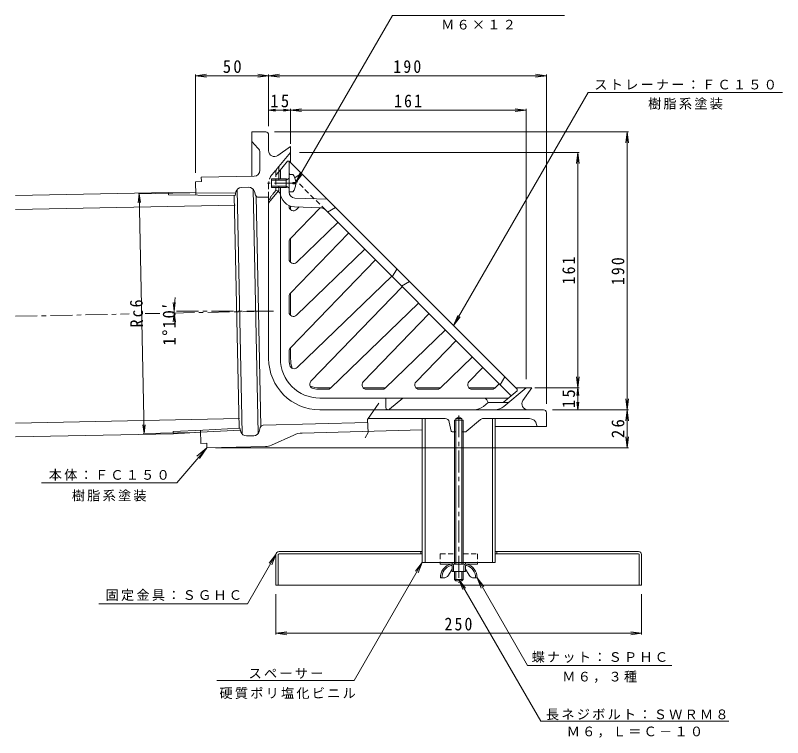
# Model space of a CAD drawing. Units: millimetres at full size, sheet at 1:3. Extents: x -675 to 806, y -582 to 555.
# Drawn here: x -675 to -150, y -405 to 89 of the extents above; entities that cross this region are included whole.
import ezdxf

# ---------------------------------------------------------------- set-up
doc = ezdxf.new("R2010")
doc.units = ezdxf.units.MM
doc.header["$LTSCALE"] = 3
doc.linetypes.add('CHAIN1', pattern=[8, 5, -1, 1, -1])
doc.linetypes.add('DASHED1', pattern=[1.8, 1.2, -0.6])
for name, color, linetype, lineweight in [('3-0', 4, 'Continuous', 9), ('3-2', 6, 'Continuous', 9), ('3-3', 4, 'Continuous', 9), ('3-4', 7, 'Continuous', 9), ('3-5', 7, 'Continuous', 9), ('3-6', 6, 'Continuous', 9), ('3-A', 2, 'Continuous', 9), ('3-B', 3, 'Continuous', 9), ('3-C', 6, 'Continuous', 9), ('3-D', 7, 'Continuous', 9), ('4-5', 7, 'Continuous', 9)]:
    doc.layers.add(name, color=color, linetype=linetype, lineweight=lineweight)
doc.styles.add('ＭＳ ゴシック', font='')
doc.styles.get('ＭＳ ゴシック').set_extended_font_data('MS Gothic')

msp = doc.modelspace()

# ---------------------------------------------------------------- linework, layer by layer
at = {"layer": '3-0'}
for p, q in [((-503.589, 8.737), (-513.089, 8.737)), ((-513.089, -21.501), (-513.089, 8.737)), ((-501.589, -4.082), (-501.589, 6.737)), ((-508.933, -2.22), (-513.089, 2.237)), ((-495.295, -7.358), (-486.589, -1.263)), ((-486.589, -12.263), (-486.589, -1.263)), ((-507.589, -17.47), (-507.589, -5.63)), ((-494.589, -14.797), (-486.589, -5.263)), ((-494.589, -24.133), (-494.589, -14.797)), ((-551.589, -25.286), (-551.405, -34.346)), ((-511.508, -21.469), (-547.651, -22.205)), ((-519.777, -197.734), (-523.18, -30.648)), ((-515.228, -29.046), (-520.137, -29.146)), ((-508.778, -197.576), (-512.184, -30.359)), ((-494.589, -31.263), (-501.589, -39.605)), ((-494.589, -31.263), (-494.589, -28.393)), ((-551.435, -32.869), (-524.179, -33.166)), ((-549.926, -34.364), (-524.54, -34.64)), ((-521.857, -193.83), (-525.099, -34.634)), ((-524.54, -34.64), (-523.941, -32.194)), ((-510.514, -34.501), (-511.324, -31.869)), ((-506.879, -192.592), (-510.084, -35.256)), ((-508.561, -35.912), (-501.589, -35.77)), ((-501.589, -35.77), (-501.589, -146.263)), ((-486.589, -44.388), (-486.589, -41.953)), ((-486.589, -80.527), (-486.589, -63.927)), ((-486.589, -116.666), (-486.589, -101.513)), ((-486.589, -146.263), (-486.589, -138.772)), ((-459.099, -166.263), (-466.589, -166.263)), ((-422.966, -166.263), (-436.993, -166.263)), ((-400.854, -166.263), (-384.253, -166.263)), ((-364.715, -166.263), (-346.83, -166.263)), ((-340.678, -178.923), (-325.589, -166.263)), ((-332.589, -166.263), (-321.589, -166.263)), ((-327.685, -174.968), (-321.589, -166.263)), ((-421.466, -173.263), (-421.466, -179.796)), ((-409.932, -173.263), (-419.057, -180.92)), ((-351.589, -176.263), (-354.76, -178.923)), ((-338.599, -176.263), (-351.589, -176.263)), ((-313.589, -181.263), (-466.589, -181.263)), ((-311.589, -183.263), (-311.589, -192.763)), ((-380.996, -187.263), (-433.438, -187.263)), ((-373.589, -187.263), (-369.589, -187.263)), ((-369.589, -187.263), (-371.589, -186.108)), ((-369.589, -188.263), (-369.589, -187.263)), ((-366.45, -196.146), (-356.7, -187.964)), ((-323.262, -187.263), (-354.772, -187.263)), ((-546.652, -195.11), (-521.299, -193.801)), ((-521.299, -193.801), (-520.6, -196.221)), ((-507.981, -196.032), (-507.276, -193.361)), ((-433.831, -190.033), (-505.394, -191.872)), ((-376.676, -195.871), (-378.067, -189.612)), ((-346.589, -192.763), (-311.589, -192.763)), ((-318.343, -191.368), (-318.089, -192.763)), ((-548.129, -195.188), (-547.945, -204.249)), ((-548.099, -196.665), (-520.878, -195.259)), ((-511.767, -199.011), (-516.676, -199.111)), ((-484.353, -198.512), (-499.722, -205.461)), ((-396.589, -195.078), (-478.558, -197.184)), ((-376.188, -196.263), (-373.589, -196.263)), ((-369.589, -196.263), (-366.771, -196.263)), ((-547.945, -204.249), (-543.946, -204.167)), ((-543.885, -207.167), (-543.946, -204.167)), ((-503.638, -206.347), (-543.885, -207.167))]:
    msp.add_line(p, q, dxfattribs=at)
at = {"layer": '3-0', "linetype": 'DASHED1'}
for p, q in [((-499.25, -20.351), (-494.589, -14.797)), ((-496.589, -18.272), (-496.589, -31.263)), ((-501.589, -26.779), (-501.589, -35.77)), ((-496.589, -31.263), (-499.25, -34.433))]:
    msp.add_line(p, q, dxfattribs=at)
at = {"layer": '3-0', "linetype": 'CHAIN1'}
for p, q in [((-482.558, -26.263), (-502.379, -26.263)), ((-586.046, -115.506), (-576.005, -115.302)), ((-567.247, -115.123), (-495.3, -113.658)), ((-501.589, -113.786), (-566.603, -113.786)), ((-674.792, -117.313), (-596.964, -115.729)), ((-371.589, -185.079), (-371.589, -299.582))]:
    msp.add_line(p, q, dxfattribs=at)
at = {"layer": '3-0'}
for points in [[(-551.589, -25.286), (-547.59, -25.204), (-547.651, -22.205)], [(-373.589, -188.263), (-373.589, -187.263), (-371.589, -186.108)]]:
    msp.add_lwpolyline(points, dxfattribs=at)
for centre, radius, start, end in [((-503.589, 6.737), 2, 0, 90), ((-512.589, -5.63), 5, 0, 43.00027), ((-497.589, -4.082), 4, 180, 305.00014), ((-511.589, -17.47), 4, 271.16661, 0), ((-520.056, -33.146), 4, 91.1666, 166.23476), ((-515.147, -33.046), 4, 17.11214, 91.1666), ((-508.602, -33.913), 2, 197.11172, 271.16704), ((-466.589, -146.263), 35, 180, 270), ((-466.589, -146.263), 20, 180, 199.25224), ((-466.589, -146.263), 20, 250.74802, 270), ((-422.966, -167.763), 1.5, 51.43167, 90), ((-338.599, -173.263), 3, 270, 309.99988), ((-324.409, -177.263), 4, 144.99966, 270), ((-419.999, -179.796), 1.466, 180, 309.99966), ((-361.188, -171.263), 10, 270, 310.00006), ((-347.105, -171.263), 10, 270, 309.99991), ((-313.589, -183.263), 2, 0, 90), ((-380.996, -190.262), 3, 12.52844, 90), ((-354.772, -190.263), 3, 90, 129.99988), ((-323.262, -192.263), 5, 10.30489, 90), ((-505.342, -193.871), 2, 91.47194, 165.22124), ((-516.757, -195.112), 4, 196.09807, 271.16705), ((-511.848, -195.012), 4, 271.16661, 345.22124), ((-478.173, -212.179), 15, 91.47188, 114.33066), ((-376.188, -195.762), 0.5, 192.5282, 270), ((-366.771, -195.763), 0.5, 270, 309.9993), ((-503.842, -196.349), 10, 271.16652, 294.33054)]:
    msp.add_arc(centre, radius, start, end, dxfattribs=at)
at = {"layer": '3-0', "linetype": 'DASHED1'}
for centre, radius, start in [((-491.589, -26.779), 10, 139.99985), ((-493.589, -18.272), 3, 139.99997), ((-491.589, -40.861), 10, 140.00005)]:
    msp.add_arc(centre, radius, start, 180, dxfattribs=at)
at = {"layer": '3-2'}
for p, q in [((-488.589, -11.263), (-494.589, -18.413)), ((-488.589, -11.263), (-487.589, -11.263)), ((-487.589, -11.263), (-487.589, -32.414)), ((-487.589, -11.263), (-331.589, -167.263)), ((-493.589, -23.263), (-493.589, -17.221)), ((-493.589, -146.263), (-493.589, -29.263)), ((-483.743, -36.411), (-461.589, -37.263)), ((-487.589, -42.152), (-487.589, -41.579)), ((-486.747, -64.09), (-466.458, -43.08)), ((-466.127, -43.092), (-483.974, -42.406)), ((-482.505, -44.31), (-480.665, -42.533)), ((-462.784, -44.553), (-335.659, -171.678)), ((-461.236, -46.101), (-455.933, -42.919)), ((-482.505, -80.449), (-454.211, -53.126)), ((-486.747, -101.513), (-446.992, -60.345)), ((-487.589, -78.291), (-487.589, -66.174)), ((-482.505, -116.588), (-435.826, -71.511)), ((-486.747, -138.936), (-428.607, -78.73)), ((-413.832, -85.02), (-417.014, -90.323)), ((-417.442, -89.896), (-482.079, -152.315)), ((-405.347, -93.505), (-410.65, -96.687)), ((-410.222, -97.115), (-472.642, -161.752)), ((-487.589, -114.43), (-487.589, -103.597)), ((-459.263, -166.421), (-399.057, -108.281)), ((-436.915, -162.179), (-391.838, -115.5)), ((-421.84, -166.421), (-380.672, -126.665)), ((-400.776, -162.179), (-373.453, -133.885)), ((-487.589, -146.263), (-487.589, -141.02)), ((-384.417, -166.421), (-362.287, -145.05)), ((-364.637, -162.179), (-355.068, -152.269)), ((-340.075, -158.777), (-343.257, -164.081)), ((-461.347, -167.263), (-466.589, -167.263)), ((-423.924, -167.263), (-434.757, -167.263)), ((-386.501, -167.263), (-398.618, -167.263)), ((-349.078, -167.263), (-362.479, -167.263)), ((-346.994, -166.421), (-343.902, -163.435)), ((-331.589, -168.263), (-331.589, -167.263)), ((-331.589, -168.263), (-341.123, -176.263)), ((-337.548, -173.263), (-466.589, -173.263)), ((-351.906, -175.314), (-351.589, -176.263))]:
    msp.add_line(p, q, dxfattribs=at)
at = {"layer": '3-2', "linetype": 'DASHED1'}
for p, q in [((-494.589, -18.413), (-496.589, -20.797)), ((-487.075, -20.263), (-487.589, -19.748)), ((-483.718, -22.516), (-479.104, -19.748)), ((-462.784, -44.553), (-483.223, -24.115)), ((-495.641, -31.579), (-496.589, -31.263))]:
    msp.add_line(p, q, dxfattribs=at)
msp.add_arc((-496.589, -34.425), 3, 59.60564, 71.56497, dxfattribs=at)
at = {"layer": '3-2'}
for centre, radius, start, end in [((-496.589, -34.425), 3, 0, 59.60564), ((-483.589, -32.414), 10, 180, 267.79723), ((-483.589, -32.414), 4, 180, 267.79723), ((-484.589, -42.152), 3, 180.00017, 313.99998), ((-466.32, -48.089), 5, 44.9998, 87.79738), ((-484.589, -66.174), 3, 136.00002, 179.9995), ((-484.589, -78.291), 3, 180.00017, 313.99998), ((-484.589, -103.597), 3, 136.00002, 179.99966), ((-484.589, -114.43), 3, 179.99983, 313.99997), ((-484.589, -141.02), 3, 136.00002, 179.9995), ((-466.589, -146.263), 27, 180, 270), ((-466.589, -146.263), 21, 180, 192.49577), ((-484.163, -150.157), 3, 192.49617, 313.99998), ((-470.484, -163.836), 3, 136.00002, 227.37724), ((-434.757, -164.263), 3, 136.00003, 270.00017), ((-398.618, -164.263), 3, 136.00002, 269.99983), ((-362.479, -164.263), 3, 136.00002, 269.99983), ((-470.484, -163.836), 3, 227.43398, 257.50409), ((-466.589, -146.263), 21, 257.50401, 270), ((-461.347, -164.263), 3, 270.0005, 313.99998), ((-423.924, -164.263), 3, 270.00034, 313.99998), ((-386.501, -164.263), 3, 270.0005, 313.99998), ((-349.078, -164.263), 3, 270, 313.99974), ((-354.752, -176.263), 3, 18.43503, 90)]:
    msp.add_arc(centre, radius, start, end, dxfattribs=at)
at = {"layer": '3-3', "linetype": 'DASHED1'}
for p, q in [((-384.339, -279.762), (-384.339, -285.763)), ((-384.339, -279.762), (-374.589, -279.762)), ((-368.589, -279.762), (-358.839, -279.762)), ((-358.839, -279.762), (-358.839, -285.763))]:
    msp.add_line(p, q, dxfattribs=at)
at = {"layer": '3-3'}
for p, q in [((-384.339, -285.763), (-384.339, -286.762)), ((-384.339, -286.762), (-358.839, -286.762)), ((-376.089, -285.763), (-376.089, -286.762)), ((-367.089, -285.763), (-367.089, -286.762)), ((-358.839, -285.763), (-358.839, -286.762))]:
    msp.add_line(p, q, dxfattribs=at)
at = {"layer": '3-4'}
for p, q in [((-551.589, 47.22), (-544.154, 48.199)), ((-551.589, 48.12), (-551.589, -19.286)), ((-501.589, 47.22), (-509.025, 48.199)), ((-501.589, 47.22), (-494.154, 48.199)), ((-501.589, 48.12), (-501.589, 12.737)), ((-311.589, 47.22), (-319.025, 48.199)), ((-311.589, 48.12), (-311.589, -177.263)), ((-551.589, 47.22), (-501.589, 47.22)), ((-551.589, 47.22), (-544.154, 46.241)), ((-501.589, 47.22), (-509.025, 46.241)), ((-501.589, 47.22), (-311.589, 47.22)), ((-501.589, 47.22), (-494.154, 46.241)), ((-311.589, 47.22), (-319.025, 46.241)), ((-501.589, 23.702), (-496.807, 24.332)), ((-501.589, 23.702), (-486.589, 23.702)), ((-501.589, 23.702), (-496.807, 23.073)), ((-486.589, 23.702), (-491.372, 24.332)), ((-486.589, 23.702), (-491.372, 23.073)), ((-486.589, 23.702), (-479.154, 24.681)), ((-486.589, 24.602), (-486.589, 0.737)), ((-486.589, 23.702), (-325.589, 23.702)), ((-486.589, 23.702), (-479.154, 22.723)), ((-325.589, 23.702), (-333.025, 24.681)), ((-325.589, 23.702), (-333.025, 22.723)), ((-325.589, 24.602), (-325.589, -160.263)), ((-255.575, 8.737), (-497.589, 8.737)), ((-256.475, 8.737), (-257.454, 1.302)), ((-256.475, -181.263), (-256.475, 8.737)), ((-256.475, 8.737), (-255.497, 1.302)), ((-289.238, -5.263), (-480.589, -5.263)), ((-290.138, -5.263), (-291.117, -12.698)), ((-290.138, -166.263), (-290.138, -5.263)), ((-290.138, -5.263), (-289.159, -12.698)), ((-590.077, -33.654), (-590.739, -39.617)), ((-555.434, -32.949), (-590.677, -33.666)), ((-590.077, -33.654), (-586.741, -197.45)), ((-590.077, -33.654), (-589.173, -39.586)), ((-566.202, -113.785), (-566.985, -107.837)), ((-566.202, -113.785), (-565.418, -107.837)), ((-566.188, -115.1), (-566.85, -121.063)), ((-566.188, -115.1), (-565.284, -121.031)), ((-290.138, -166.263), (-291.117, -158.827)), ((-290.138, -166.263), (-289.159, -158.827)), ((-289.238, -166.263), (-319.589, -166.263)), ((-290.138, -166.263), (-290.82, -171.448)), ((-290.138, -181.263), (-290.138, -166.263)), ((-290.138, -166.263), (-289.455, -171.448)), ((-290.138, -181.263), (-290.82, -176.077)), ((-290.138, -181.263), (-289.455, -176.077)), ((-256.475, -181.263), (-257.454, -173.827)), ((-256.475, -181.263), (-255.497, -173.827)), ((-255.575, -181.263), (-307.589, -181.263)), ((-256.475, -181.263), (-257.454, -188.698)), ((-256.475, -207.167), (-256.475, -181.263)), ((-256.475, -181.263), (-255.497, -188.698)), ((-586.741, -197.45), (-587.645, -191.519)), ((-586.741, -197.45), (-586.079, -191.487)), ((-552.098, -196.745), (-587.341, -197.462)), ((-256.475, -207.167), (-257.454, -199.731)), ((-256.475, -207.167), (-255.497, -199.731)), ((-255.575, -207.167), (-537.885, -207.167)), ((-496.589, -334.985), (-496.589, -307.263)), ((-246.589, -334.985), (-246.589, -307.263)), ((-496.589, -334.085), (-489.154, -333.106)), ((-496.589, -334.085), (-246.589, -334.085)), ((-496.589, -334.085), (-489.154, -335.063)), ((-246.589, -334.085), (-254.025, -333.106)), ((-246.589, -334.085), (-254.025, -335.063))]:
    msp.add_line(p, q, dxfattribs=at)
msp.add_arc((-501.651, -113.785), 64.55, 171.62926, 187.68095, dxfattribs=at)
at = {"layer": '3-5'}
for p, q in [((-483.001, -25.783), (-417.006, 88.523)), ((-417.006, 88.523), (-299.257, 88.523)), ((-375.203, -123.649), (-283.142, 35.805)), ((-283.142, 35.805), (-150.116, 35.805)), ((-483.001, -25.783), (-480.131, -18.854)), ((-483.001, -25.783), (-478.435, -19.833)), ((-375.203, -123.649), (-372.333, -116.72)), ((-375.203, -123.649), (-370.637, -117.699)), ((-543.885, -207.167), (-548.938, -214.614)), ((-496.589, -280.263), (-516.075, -314.013)), ((-496.589, -280.263), (-501.155, -286.213)), ((-496.589, -280.263), (-499.46, -287.192)), ((-396.589, -285.763), (-443.208, -366.509)), ((-396.589, -285.763), (-401.155, -291.713)), ((-396.589, -285.763), (-399.46, -292.692)), ((-371.589, -297.263), (-315.548, -394.329)), ((-371.589, -297.263), (-367.024, -303.213)), ((-371.589, -297.263), (-368.719, -304.192)), ((-359.089, -296.262), (-324.56, -356.069)), ((-359.089, -296.262), (-354.524, -302.213)), ((-359.089, -296.262), (-356.219, -303.192)), ((-617.8, -314.013), (-516.075, -314.013)), ((-324.56, -356.069), (-225.982, -356.069)), ((-537.086, -366.509), (-443.208, -366.509)), ((-315.548, -394.329), (-186.999, -394.329))]:
    msp.add_line(p, q, dxfattribs=at)
msp.add_lwpolyline([(-657.011, -231.281), (-564.397, -231.281), (-543.885, -207.167), (-550.693, -213.052)], dxfattribs=at)
at = {"layer": '3-6'}
for p, q in [((-396.589, -187.263), (-396.589, -285.763)), ((-394.589, -187.263), (-394.589, -285.763)), ((-348.589, -187.263), (-348.589, -285.763)), ((-346.589, -187.263), (-346.589, -285.763)), ((-396.589, -285.763), (-346.589, -285.763))]:
    msp.add_line(p, q, dxfattribs=at)
at = {"layer": '3-A'}
for p, q in [((-484.989, -20.263), (-487.589, -20.263)), ((-499.589, -23.263), (-499.589, -29.263)), ((-489.589, -23.263), (-499.589, -23.263)), ((-489.589, -24.133), (-499.589, -24.133)), ((-489.589, -24.133), (-487.717, -23.081)), ((-489.589, -23.263), (-488.826, -23.704)), ((-489.589, -23.263), (-489.589, -29.263)), ((-484.989, -26.742), (-484.989, -25.783)), ((-483.001, -25.783), (-484.989, -25.783)), ((-489.589, -28.393), (-499.589, -28.393)), ((-489.589, -29.263), (-499.589, -29.263)), ((-489.589, -28.393), (-487.717, -29.445)), ((-489.589, -29.263), (-488.826, -28.822)), ((-483.001, -26.742), (-484.989, -26.742)), ((-484.989, -32.262), (-487.589, -32.262)), ((-374.589, -188.263), (-368.589, -188.263)), ((-374.589, -188.263), (-374.589, -286.762)), ((-373.589, -188.263), (-373.589, -286.762)), ((-369.589, -188.263), (-369.589, -286.762)), ((-368.589, -188.263), (-368.589, -286.762)), ((-376.289, -287.763), (-376.775, -287.763)), ((-376.089, -291.762), (-376.089, -287.962)), ((-375.09, -287.962), (-375.09, -291.762)), ((-368.089, -287.962), (-368.089, -291.762)), ((-367.089, -291.762), (-367.089, -287.962)), ((-366.889, -287.763), (-366.404, -287.763)), ((-378.693, -294.395), (-376.089, -290.262)), ((-376.089, -291.762), (-367.089, -291.762)), ((-374.589, -291.763), (-374.589, -297.263)), ((-373.589, -291.763), (-373.589, -298.263)), ((-369.589, -291.763), (-369.589, -298.263)), ((-368.589, -291.763), (-368.589, -297.263)), ((-364.486, -294.395), (-367.089, -290.262)), ((-382.078, -296.262), (-384.089, -296.262)), ((-374.589, -297.263), (-368.589, -297.263)), ((-361.101, -296.262), (-359.089, -296.262))]:
    msp.add_line(p, q, dxfattribs=at)
msp.add_lwpolyline([(-374.589, -297.263), (-373.589, -298.263), (-369.589, -298.263), (-368.589, -297.263)], dxfattribs=at)
for centre, radius, start, end in [((-492.989, -26.263), 10, 2.74562, 36.86987), ((-487.839, -22.863), 0.25, 299.32918, 0), ((-487.839, -29.663), 0.25, 0, 60.67082), ((-492.989, -26.263), 10, 323.13013, 357.25438), ((-374.853, -295.784), 9.248, 102.71823, 182.96507), ((-374.853, -295.784), 8.248, 103.47058, 182.96507), ((-376.289, -287.962), 1.2, 0, 90), ((-376.289, -287.962), 0.2, 0, 90), ((-366.889, -287.962), 1.2, 90, 180), ((-366.889, -287.962), 0.2, 90, 180), ((-368.326, -295.784), 8.248, 357.03493, 76.52942), ((-368.326, -295.784), 9.248, 357.03493, 77.28177), ((-382.078, -292.262), 4, 270, 327.78351), ((-361.101, -292.262), 4, 212.21649, 270)]:
    msp.add_arc(centre, radius, start, end, dxfattribs=at)
at = {"layer": '3-B'}
for p, q in [((-496.589, -280.263), (-496.589, -301.263)), ((-494.989, -280.263), (-494.989, -301.263)), ((-494.489, -278.163), (-396.589, -278.163)), ((-396.589, -279.762), (-494.489, -279.762)), ((-397.589, -278.163), (-397.589, -279.762)), ((-346.589, -278.163), (-248.69, -278.163)), ((-248.69, -279.762), (-346.589, -279.762)), ((-345.589, -278.163), (-345.589, -279.762)), ((-248.19, -280.263), (-248.19, -301.263)), ((-246.589, -280.263), (-246.589, -301.263)), ((-496.589, -301.263), (-246.589, -301.263))]:
    msp.add_line(p, q, dxfattribs=at)
for centre, radius, start, end in [((-494.489, -280.263), 2.1, 90, 180), ((-494.489, -280.263), 0.5, 90, 180), ((-248.69, -280.263), 2.1, 0, 90), ((-248.69, -280.263), 0.5, 0, 90)]:
    msp.add_arc(centre, radius, start, end, dxfattribs=at)
at = {"layer": '3-C'}
for p, q in [((-570.092, -32.664), (-674.792, -34.796)), ((-549.926, -34.362), (-570.108, -34.142)), ((-524.425, -41.236), (-674.792, -44.298)), ((-521.452, -187.206), (-674.792, -190.328)), ((-566.732, -197.63), (-674.792, -199.83)), ((-546.652, -195.112), (-566.809, -196.153))]:
    msp.add_line(p, q, dxfattribs=at)
for points in [[(-551.374, -32.868), (-570.092, -32.664), (-570.108, -34.142)], [(-548.038, -196.664), (-566.732, -197.63), (-566.809, -196.153)]]:
    msp.add_lwpolyline(points, dxfattribs=at)
at = {"layer": '3-D'}
msp.add_line((-426.168, -176.688), (-433.908, -187.946), dxfattribs=at)
msp.add_line((-426.168, -176.688), (-433.908, -187.946), dxfattribs=at)
for points in [[(-433.908, -187.946), (-433.582, -196.742), (-435.537, -200.435)], [(-433.908, -187.946), (-433.582, -196.742), (-435.537, -200.434)]]:
    msp.add_lwpolyline(points, dxfattribs=at)

# ---------------------------------------------------------------- texts
at = {"layer": '3-4', "color": 2, "char_height": 8.798, "attachment_point": 7, "style": 'ＭＳ ゴシック'}
for s, insert in [('\\T1.27;\\W0.95;50', (-532.964, 49.02)), ('\\T1.27;\\W0.9;190', (-416.339, 49.02)), ('\\T1.27;\\W0.95;15', (-500.464, 25.502)), ('\\T1.27;\\W0.9;161', (-415.839, 25.502)), ('\\T1.27;\\W0.9;250', (-381.339, -332.285))]:
    msp.add_mtext(s, dxfattribs=dict(at, insert=insert))
for s, insert, rotation in [('\\T1.27;\\W0.9;161', (-291.938, -95.513), 90), ('\\T1.27;\\W0.9;190', (-258.275, -96.013), 90), ('\\T1.27;\\W0.9;Rc6', (-587.228, -124.835), 91.167), ('\\T1.19;\\W0.95;1°10′', (-564.965, -137.306), 90.583), ('\\T1.27;\\W0.95;15', (-291.938, -180.138), 90), ('\\T1.27;\\W0.95;26', (-258.275, -200.59), 90)]:
    msp.add_mtext(s, dxfattribs=dict(at, insert=insert, rotation=rotation))
at = {"layer": '3-5', "char_height": 6.598, "attachment_point": 7, "style": 'ＭＳ ゴシック'}
for s, insert in [('\\T1.17;Ｍ６×１２', (-383.631, 78.736)), ('\\T1.17;ストレーナー：ＦＣ１５０', (-278.879, 37.521)), ('\\T1.17;樹脂系塗装', (-242.129, 24.061)), ('\\T1.17;本体：ＦＣ１５０', (-651.954, -229.822)), ('\\T1.17;樹脂系塗装', (-636.204, -244)), ('\\T1.17;固定金具：ＳＧＨＣ', (-613.062, -312.015)), ('\\T1.17;蝶ナット：ＳＰＨＣ', (-321.771, -354.36)), ('\\T1.17;スペーサー', (-515.299, -365.232)), ('\\T1.17;Ｍ６，３種', (-300.771, -368.011)), ('\\T1.17;長ネジボルト：ＳＷＲＭ８', (-311.952, -393.61)), ('\\T1.17;Ｍ６，Ｌ＝Ｃ－１０', (-297.774, -405.498))]:
    msp.add_mtext(s, dxfattribs=dict(at, insert=insert))
at = {"layer": '4-5', "insert": (-535.237, -379.096), "char_height": 6.598, "attachment_point": 7, "style": 'ＭＳ ゴシック'}
msp.add_mtext('\\T1.17;硬質ポリ塩化ビニル', dxfattribs=at)

doc.saveas('drawing.dxf')
